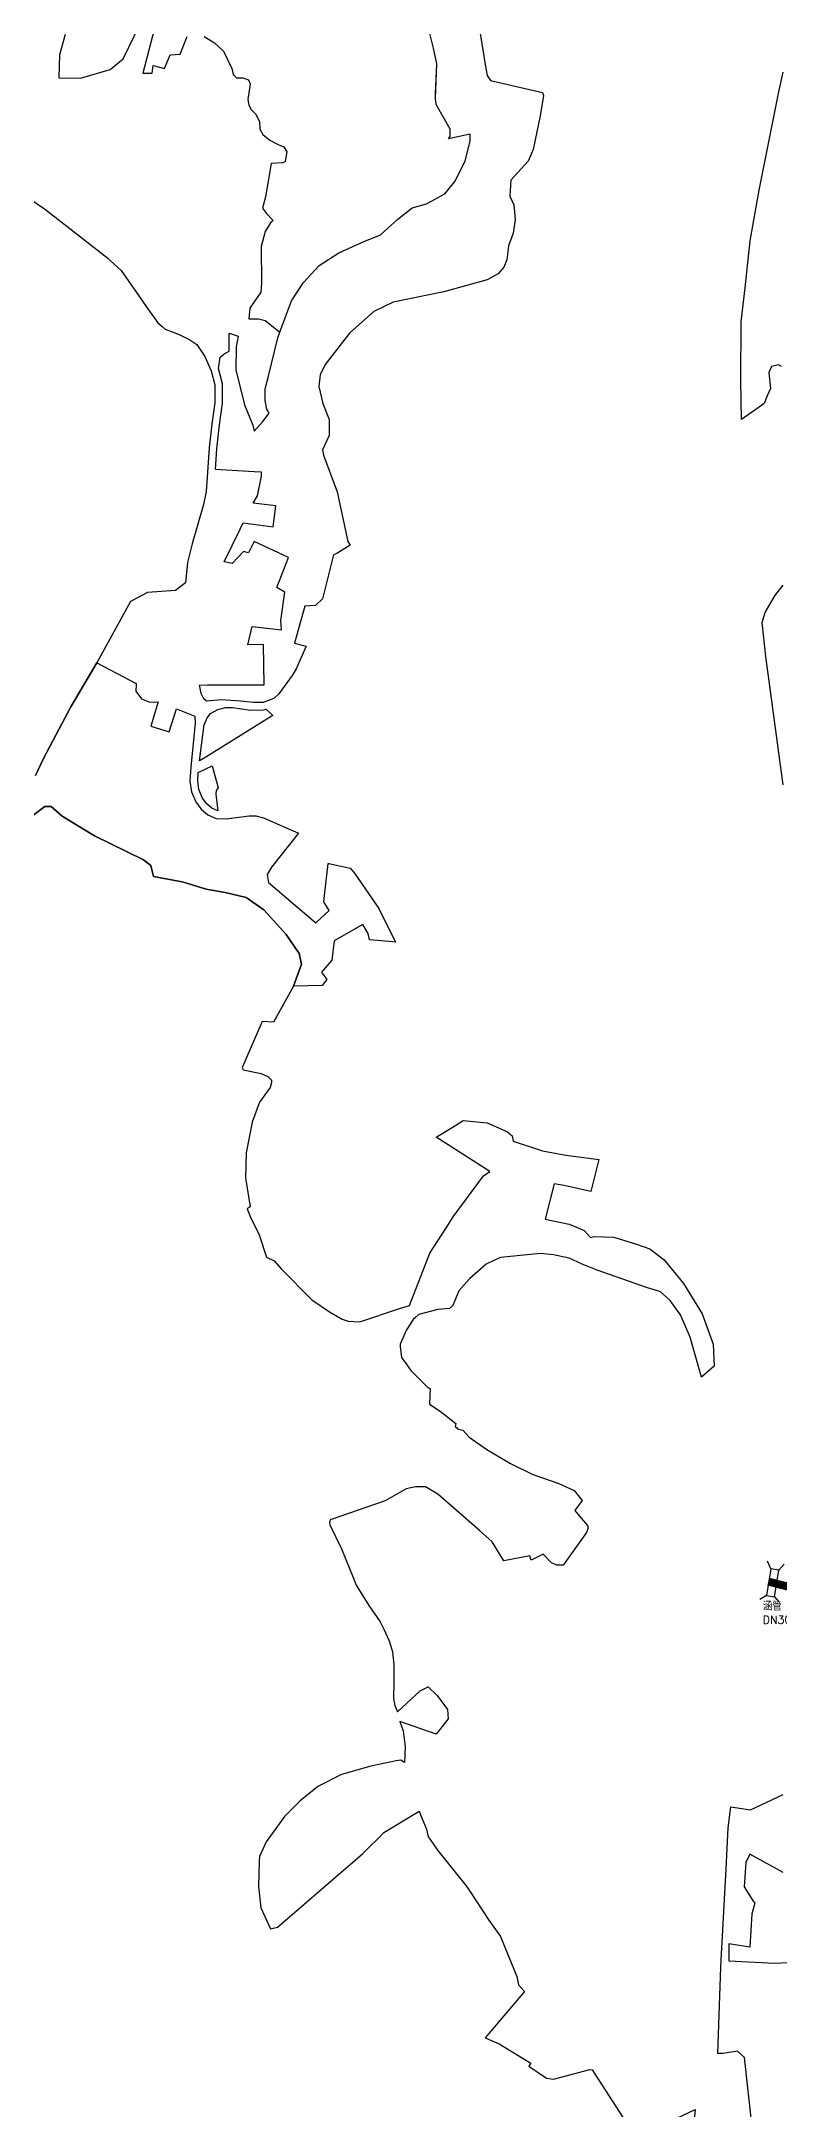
# Model space of a CAD drawing. Header units: millimetres. Extents: x 35444746 to 35449000, y 3482000 to 3488437.
# Drawn here: x 35445722 to 35445999, y 3484147 to 3484922 of the extents above; entities that cross this region are included whole.
import ezdxf

# ---------------------------------------------------------------- set-up
doc = ezdxf.new("R2010")
doc.units = ezdxf.units.MM
doc.linetypes.add('X3', pattern=[5, 4, -1])
for name, color, linetype, true_color in [('0201.02格田整理', 7, 'X3', 0x99cc00), ('0203.02旱地整理', 9, 'Continuous', 0x808080), ('0204.02水田整理', 9, 'Continuous', 0x808080), ('0301.02生产道路工程', 6, 'X3', 0xff00ff), ('0401.03涵管标注', 4, '732', 0x00ffff)]:
    doc.layers.add(name, color=color, linetype=linetype, true_color=true_color)
doc.styles.add('FS', font='rs.shx', dxfattribs={"bigfont": 'fs.shx'})
doc.linetypes.add('732', pattern='A,9,-0.5,[162,AAA.SHX,S=1,R=0,X=0,Y=0],-0.5', length=10)

msp = doc.modelspace()

# ---------------------------------------------------------------- linework, layer by layer
at = {"layer": '0201.02格田整理', "color": 2, "linetype": 'ByBlock'}
for points in [[(35445730.685882, 3484924.596641), (35445728.607079, 3484916.993143), (35445728.326958, 3484908.368689), (35445736.457201, 3484908.299346), (35445747.571405, 3484911.514706), (35445752.478086, 3484915.557374), (35445758.829889, 3484928.651631)], [(35445764.355706, 3484927.401529), (35445759.77259, 3484910.099439), (35445763.363194, 3484910.068702), (35445763.691175, 3484913.034327), (35445767.985121, 3484911.879925), (35445770.083882, 3484916.986702), (35445773.875616, 3484917.252605), (35445776.505363, 3484923.905359)], [(35445782.79859, 3484923.826513), (35445786.766035, 3484921.523315), (35445790.140312, 3484918.405746), (35445793.196851, 3484911.904942), (35445793.715685, 3484909.625107), (35445794.905341, 3484908.420451), (35445797.297722, 3484908.400034), (35445799.48693, 3484907.684644), (35445800.07686, 3484906.186694), (35445799.246732, 3484900.221944), (35445799.634574, 3484898.228122), (35445800.323644, 3484896.629952), (35445802.122278, 3484894.885365), (35445803.615006, 3484892.050342), (35445803.698853, 3484889.165255), (35445804.883472, 3484887.166439), (35445807.462302, 3484885.05706), (35445810.541982, 3484883.441145), (35445812.728846, 3484882.528656), (35445813.814392, 3484880.630622), (35445813.196512, 3484876.956195), (35445812.297162, 3484876.466052), (35445808.011635, 3484876.201358), (35445808.011635, 3484876.201358), (35445805.851498, 3484863.786187), (35445804.732224, 3484859.517928), (35445806.196441, 3484857.508374), (35445808.666357, 3484854.917109), (35445807.763269, 3484853.969701), (35445805.756317, 3484850.708169), (35445804.234131, 3484845.159267), (35445804.358085, 3484831.45695), (35445804.041264, 3484828.083404), (35445799.930615, 3484822.054455), (35445799.549899, 3484818.02034), (35445803.259906, 3484817.993365), (35445805.66147, 3484817.445951), (35445805.66147, 3484817.445951), (35445811.262091, 3484812.974925), (35445815.589101, 3484824.748917), (35445820.043383, 3484831.660512), (35445825.997109, 3484837.982773), (35445825.997109, 3484837.982773), (35445825.997109, 3484837.982773), (35445825.997109, 3484837.982773), (35445825.997109, 3484837.982773), (35445825.997109, 3484837.982773), (35445825.997109, 3484837.982773), (35445825.997109, 3484837.982773), (35445825.997109, 3484837.982773), (35445825.997109, 3484837.982773), (35445825.997109, 3484837.982773), (35445825.997109, 3484837.982773), (35445833.326927, 3484842.79075), (35445842.502365, 3484846.891199), (35445848.943539, 3484849.460515), (35445855.484327, 3484855.407881), (35445860.910336, 3484859.692451), (35445866.191181, 3484861.200966), (35445873.143642, 3484864.924021), (35445877.042989, 3484869.628791), (35445880.810086, 3484877.247828), (35445882.632238, 3484884.595951), (35445882.572919, 3484887.203876), (35445882.572919, 3484887.203876), (35445874.538048, 3484885.455877), (35445875.15797, 3484886.525297), (35445875.163965, 3484889.164268), (35445869.911654, 3484898.405262), (35445869.638615, 3484900.629692), (35445870.093671, 3484913.610407), (35445868.855029, 3484919.454225), (35445867.406386, 3484925.525928)]]:
    msp.add_lwpolyline(points, dxfattribs=at)
at = {"layer": '0203.02旱地整理', "color": 41}
for points in [[(35445886.429, 3484925.048), (35445888.48, 3484911.872), (35445889.029, 3484909.237), (35445890.265, 3484907.402), (35445909.749, 3484902.891), (35445910.162, 3484901.782), (35445908.898, 3484894.175), (35445906.237, 3484881.453), (35445904.426, 3484877.17), (35445897.898, 3484869.996), (35445897.568, 3484863.967), (35445899.069, 3484860.752), (35445899.466, 3484855.211), (35445898.763, 3484850.099), (35445897.073, 3484845.406), (35445896.337, 3484840.106), (35445895.277, 3484837.346), (35445893.182, 3484834.939), (35445888.97, 3484832.71), (35445872.797, 3484828.186), (35445853.77, 3484824.238), (35445846.509, 3484820.78), (35445837.328, 3484812.653), (35445828.232, 3484800.95), (35445826.354, 3484797.04), (35445825.856, 3484792.659), (35445827.405, 3484786.289), (35445829.777, 3484780.275), (35445829.777, 3484774.276), (35445827.197, 3484768.877), (35445827.575, 3484766.885), (35445832.753, 3484753.165), (35445836.718, 3484734.539), (35445837.586, 3484733.195), (35445832.59, 3484730.069), (35445831.343, 3484729.597), (35445827.24, 3484713.114), (35445824.593, 3484710.52), (35445820.59, 3484710.264), (35445816.773, 3484696.494), (35445821.059, 3484695.31), (35445817.306, 3484686.809), (35445815.824, 3484684.352), (35445810.906, 3484677.434), (35445808.932, 3484675.699), (35445805.026, 3484674.206), (35445801.35, 3484674.168), (35445796.486, 3484674.666), (35445789.356, 3484675.166), (35445783.772, 3484674.716), (35445782.773, 3484675.522), (35445781.697, 3484677.519), (35445781.181, 3484680.255), (35445781.111, 3484680.657), (35445784.088, 3484680.789), (35445805.363, 3484680.818), (35445805.118, 3484695.899), (35445799.169, 3484695.817), (35445800.792, 3484702.628), (35445811.79, 3484701.446), (35445811.553, 3484704.992), (35445813.091, 3484715.512), (35445810.134, 3484717.286), (35445814.51, 3484728.516), (35445801.59, 3484734.603), (35445799.409, 3484730.284), (35445797.548, 3484730.763), (35445793.38, 3484726.347), (35445790.383, 3484726.954), (35445796.287, 3484739.233), (35445797.405, 3484741.557), (35445808.698, 3484740.048), (35445809.663, 3484747.977), (35445801.234, 3484748.89), (35445802.788, 3484751.714), (35445804.341, 3484759.089), (35445804.388, 3484760.569), (35445801.625, 3484760.731), (35445787.031, 3484761.589), (35445787.549, 3484769.345), (35445788.567, 3484778.351), (35445789.685, 3484786.358), (35445789.759, 3484793.706), (35445788.232, 3484799.454), (35445788.794, 3484803.658), (35445790.27, 3484804.81), (35445792.213, 3484805.934), (35445792.213, 3484812.623), (35445795.626, 3484811.547), (35445794.825, 3484807.503), (35445794.754, 3484798.923), (35445797.953, 3484785.791), (35445801.079, 3484778.114), (35445801.623, 3484775.86), (35445804.831, 3484779.494), (35445807.266, 3484782.701), (35445806.344, 3484784.196), (35445805.677, 3484787.441), (35445805.713, 3484791.838), (35445806.904, 3484795.996), (35445810.499, 3484810.898), (35445811.262, 3484812.975), (35445815.589, 3484824.749), (35445820.043, 3484831.66), (35445825.997, 3484837.983), (35445833.327, 3484842.791), (35445842.502, 3484846.891), (35445848.944, 3484849.46), (35445855.484, 3484855.408), (35445860.91, 3484859.692), (35445866.191, 3484861.201), (35445873.144, 3484864.924), (35445877.043, 3484869.629), (35445880.81, 3484877.248), (35445882.632, 3484884.596), (35445882.573, 3484887.204), (35445874.538, 3484885.456), (35445875.158, 3484886.525), (35445875.164, 3484889.164), (35445869.912, 3484898.405), (35445869.639, 3484900.63), (35445869.643, 3484902.575), (35445870.094, 3484913.61), (35445868.855, 3484919.454), (35445867.406, 3484925.526)], [(35445886.429, 3484925.048), (35445888.48, 3484911.872), (35445889.029, 3484909.237), (35445890.265, 3484907.402), (35445909.749, 3484902.891), (35445910.162, 3484901.782), (35445908.898, 3484894.175), (35445906.237, 3484881.453), (35445904.426, 3484877.17), (35445897.898, 3484869.996), (35445897.568, 3484863.967), (35445899.069, 3484860.752), (35445899.466, 3484855.211), (35445898.763, 3484850.099), (35445897.073, 3484845.406), (35445896.337, 3484840.106), (35445895.277, 3484837.346), (35445893.182, 3484834.939), (35445888.97, 3484832.71), (35445872.797, 3484828.186), (35445853.77, 3484824.238), (35445846.509, 3484820.78), (35445837.328, 3484812.653), (35445828.232, 3484800.95), (35445826.354, 3484797.04), (35445825.856, 3484792.659), (35445827.405, 3484786.289), (35445829.777, 3484780.275), (35445829.777, 3484774.276), (35445827.197, 3484768.877), (35445827.575, 3484766.885), (35445832.753, 3484753.165), (35445836.718, 3484734.539), (35445837.586, 3484733.195), (35445832.59, 3484730.069), (35445831.343, 3484729.597), (35445827.24, 3484713.114), (35445824.593, 3484710.52), (35445820.59, 3484710.264), (35445816.773, 3484696.494), (35445821.059, 3484695.31), (35445817.306, 3484686.809), (35445815.824, 3484684.352), (35445810.906, 3484677.434), (35445808.932, 3484675.699), (35445805.026, 3484674.206), (35445801.35, 3484674.168), (35445796.486, 3484674.666), (35445789.356, 3484675.166), (35445783.772, 3484674.716), (35445782.773, 3484675.522), (35445781.697, 3484677.519), (35445781.181, 3484680.255), (35445781.111, 3484680.657), (35445784.088, 3484680.789), (35445805.363, 3484680.818), (35445805.118, 3484695.899), (35445799.169, 3484695.817), (35445800.792, 3484702.628), (35445811.79, 3484701.446), (35445811.553, 3484704.992), (35445813.091, 3484715.512), (35445810.134, 3484717.286), (35445814.51, 3484728.516), (35445801.59, 3484734.603), (35445799.409, 3484730.284), (35445797.548, 3484730.763), (35445793.38, 3484726.347), (35445790.383, 3484726.954), (35445796.287, 3484739.233), (35445797.405, 3484741.557), (35445808.698, 3484740.048), (35445809.663, 3484747.977), (35445801.234, 3484748.89), (35445802.788, 3484751.714), (35445804.341, 3484759.089), (35445804.388, 3484760.569), (35445801.625, 3484760.731), (35445787.031, 3484761.589), (35445787.549, 3484769.345), (35445788.567, 3484778.351), (35445789.685, 3484786.358), (35445789.759, 3484793.706), (35445788.232, 3484799.454), (35445788.794, 3484803.658), (35445790.27, 3484804.81), (35445792.213, 3484805.934), (35445792.213, 3484812.623), (35445795.626, 3484811.547), (35445794.825, 3484807.503), (35445794.754, 3484798.923), (35445797.953, 3484785.791), (35445801.079, 3484778.114), (35445801.623, 3484775.86), (35445804.831, 3484779.494), (35445807.266, 3484782.701), (35445806.344, 3484784.196), (35445805.677, 3484787.441), (35445805.713, 3484791.838), (35445806.904, 3484795.996), (35445810.499, 3484810.898), (35445811.262, 3484812.975), (35445815.589, 3484824.749), (35445820.043, 3484831.66), (35445825.997, 3484837.983), (35445833.327, 3484842.791), (35445842.502, 3484846.891), (35445848.944, 3484849.46), (35445855.484, 3484855.408), (35445860.91, 3484859.692), (35445866.191, 3484861.201), (35445873.144, 3484864.924), (35445877.043, 3484869.629), (35445880.81, 3484877.248), (35445882.632, 3484884.596), (35445882.573, 3484887.204), (35445874.538, 3484885.456), (35445875.158, 3484886.525), (35445875.164, 3484889.164), (35445869.912, 3484898.405), (35445869.639, 3484900.63), (35445869.643, 3484902.575), (35445870.094, 3484913.61), (35445868.855, 3484919.454), (35445867.406, 3484925.526)], [(35445999.485, 3484800.125), (35445998.341, 3484800.813), (35445995.698, 3484800.211), (35445994.693, 3484797.919), (35445995.346, 3484791.912), (35445994.012, 3484789.143), (35445992.987, 3484786.272), (35445990.667, 3484784.658), (35445984.386, 3484780.288), (35445984.159, 3484794.687), (35445984.342, 3484816.892), (35445985.83, 3484829.595), (35445987.618, 3484847.295), (35445991.068, 3484866.275), (35445998.475, 3484903.167), (35446000, 3484910.45)], [(35445999.485, 3484800.125), (35445998.341, 3484800.813), (35445995.698, 3484800.211), (35445994.693, 3484797.919), (35445995.346, 3484791.912), (35445994.012, 3484789.143), (35445992.987, 3484786.272), (35445990.667, 3484784.658), (35445984.386, 3484780.288), (35445984.159, 3484794.687), (35445984.342, 3484816.892), (35445985.83, 3484829.595), (35445987.618, 3484847.295), (35445991.068, 3484866.275), (35445998.475, 3484903.167), (35446000, 3484910.45)], [(35446000, 3484643.375), (35445993.559, 3484691.492), (35445992.139, 3484704.201), (35445993.282, 3484707.977), (35445996.926, 3484714.166), (35446000, 3484718.185)], [(35446000, 3484643.375), (35445993.559, 3484691.492), (35445992.139, 3484704.201), (35445993.282, 3484707.977), (35445996.926, 3484714.166), (35446000, 3484718.185)], [(35445719.515, 3484646.804), (35445722.608, 3484653.202), (35445727.361, 3484662.252), (35445732.675, 3484672.368), (35445732.768, 3484672.536), (35445742.551, 3484689.05), (35445757.305, 3484681.276), (35445757.285, 3484680.929), (35445757.15, 3484678.503), (35445759.298, 3484675.622), (35445762.462, 3484674.38), (35445765.611, 3484674.403), (35445762.768, 3484665.373), (35445769.652, 3484663.2), (35445772.414, 3484671.864), (35445779.285, 3484669.131), (35445779.457, 3484666.479), (35445777.775, 3484649.943), (35445777.501, 3484644.648), (35445778.044, 3484640.729), (35445779.74, 3484636.916), (35445781.676, 3484634.252), (35445784.19, 3484632.045), (35445787.289, 3484630.754), (35445791.078, 3484630.635), (35445799.729, 3484631.721), (35445802.264, 3484631.701), (35445805.138, 3484630.988), (35445818.286, 3484625.246), (35445817.745, 3484624.567), (35445808.108, 3484612.486), (35445806.421, 3484609.661), (35445806.945, 3484606.752), (35445824.72, 3484591.613), (35445829.783, 3484596.178), (35445827.732, 3484599.418), (35445828.013, 3484601.82), (35445829.386, 3484613.818), (35445829.6, 3484613.852), (35445837.617, 3484612.037), (35445839.211, 3484610.223), (35445848.325, 3484597.005), (35445854.604, 3484584.403), (35445853.604, 3484584.486), (35445844.863, 3484585.213), (35445844.302, 3484587.597), (35445842.363, 3484590.978), (35445831.549, 3484584.791), (35445830.749, 3484577.596), (35445826.851, 3484573.1), (35445828.85, 3484570.402), (35445827.15, 3484568.103), (35445816.341, 3484567.9), (35445819.389, 3484576.061), (35445818.449, 3484580.098), (35445813.645, 3484587.224), (35445805.245, 3484596.461), (35445798.614, 3484601.099), (35445790.709, 3484602.967), (35445783.633, 3484604.273), (35445775.04, 3484606.841), (35445773.214, 3484607.178), (35445763.828, 3484608.912), (35445763.473, 3484610.482), (35445762.877, 3484613.118), (35445760.106, 3484615.213), (35445741.662, 3484624.177), (35445729.602, 3484631.588), (35445725.446, 3484635.217), (35445723.086, 3484635.225), (35445718.013, 3484631.476)], [(35445719.515, 3484646.804), (35445722.608, 3484653.202), (35445727.361, 3484662.252), (35445732.675, 3484672.368), (35445732.768, 3484672.536), (35445742.551, 3484689.05), (35445757.305, 3484681.276), (35445757.285, 3484680.929), (35445757.15, 3484678.503), (35445759.298, 3484675.622), (35445762.462, 3484674.38), (35445765.611, 3484674.403), (35445762.768, 3484665.373), (35445769.652, 3484663.2), (35445772.414, 3484671.864), (35445779.285, 3484669.131), (35445779.457, 3484666.479), (35445777.775, 3484649.943), (35445777.501, 3484644.648), (35445778.044, 3484640.729), (35445779.74, 3484636.916), (35445781.676, 3484634.252), (35445784.19, 3484632.045), (35445787.289, 3484630.754), (35445791.078, 3484630.635), (35445799.729, 3484631.721), (35445802.264, 3484631.701), (35445805.138, 3484630.988), (35445818.286, 3484625.246), (35445817.745, 3484624.567), (35445808.108, 3484612.486), (35445806.421, 3484609.661), (35445806.945, 3484606.752), (35445824.72, 3484591.613), (35445829.783, 3484596.178), (35445827.732, 3484599.418), (35445828.013, 3484601.82), (35445829.386, 3484613.818), (35445829.6, 3484613.852), (35445837.617, 3484612.037), (35445839.211, 3484610.223), (35445848.325, 3484597.005), (35445854.604, 3484584.403), (35445853.604, 3484584.486), (35445844.863, 3484585.213), (35445844.302, 3484587.597), (35445842.363, 3484590.978), (35445831.549, 3484584.791), (35445830.749, 3484577.596), (35445826.851, 3484573.1), (35445828.85, 3484570.402), (35445827.15, 3484568.103), (35445816.341, 3484567.9), (35445819.389, 3484576.061), (35445818.449, 3484580.098), (35445813.645, 3484587.224), (35445805.245, 3484596.461), (35445798.614, 3484601.099), (35445790.709, 3484602.967), (35445783.633, 3484604.273), (35445775.04, 3484606.841), (35445773.214, 3484607.178), (35445763.828, 3484608.912), (35445763.473, 3484610.482), (35445762.877, 3484613.118), (35445760.106, 3484615.213), (35445741.662, 3484624.177), (35445729.602, 3484631.588), (35445725.446, 3484635.217), (35445723.086, 3484635.225), (35445718.013, 3484631.476)], [(35445988.14, 3484142.379), (35445985.548, 3484166.277), (35445982.951, 3484168.567), (35445977.537, 3484167.745), (35445975.512, 3484167.677), (35445976.678, 3484200.113), (35445976.813, 3484202.685), (35445978.612, 3484236.811), (35445979.422, 3484252.329), (35445980.431, 3484260.174), (35445987.796, 3484259.058), (35446000, 3484264.806)], [(35445988.14, 3484142.379), (35445985.548, 3484166.277), (35445982.951, 3484168.567), (35445977.537, 3484167.745), (35445975.512, 3484167.677), (35445976.678, 3484200.113), (35445976.813, 3484202.685), (35445978.612, 3484236.811), (35445979.422, 3484252.329), (35445980.431, 3484260.174), (35445987.796, 3484259.058), (35446000, 3484264.806)], [(35446000, 3484235.529), (35445987.564, 3484242.422), (35445986.1, 3484239.321), (35445985.398, 3484230.194), (35445988.851, 3484224.811), (35445989.477, 3484224.031), (35445988.342, 3484220.078), (35445987.56, 3484207.619), (35445979.723, 3484208.886), (35445979.652, 3484203.622), (35445979.642, 3484202.523), (35445996.932, 3484201.532), (35446006.614, 3484202.107)], [(35446000, 3484235.529), (35445987.564, 3484242.422), (35445986.1, 3484239.321), (35445985.398, 3484230.194), (35445988.851, 3484224.811), (35445989.477, 3484224.031), (35445988.342, 3484220.078), (35445987.56, 3484207.619), (35445979.723, 3484208.886), (35445979.652, 3484203.622), (35445979.642, 3484202.523), (35445996.932, 3484201.532), (35446006.614, 3484202.107)]]:
    msp.add_lwpolyline(points, dxfattribs=at)
for points in [[(35445806.111, 3484671.719), (35445808.651, 3484669.266), (35445807.285, 3484668.551), (35445783.505, 3484653.734), (35445781.024, 3484652.28), (35445782.881, 3484665.841), (35445784.023, 3484668.453), (35445785.243, 3484670.079), (35445788.002, 3484671.59), (35445790.876, 3484672.35), (35445793.454, 3484672.35), (35445800.269, 3484671.383), (35445805.022, 3484671.476)], [(35445806.111, 3484671.719), (35445808.651, 3484669.266), (35445807.285, 3484668.551), (35445783.505, 3484653.734), (35445781.024, 3484652.28), (35445782.881, 3484665.841), (35445784.023, 3484668.453), (35445785.243, 3484670.079), (35445788.002, 3484671.59), (35445790.876, 3484672.35), (35445793.454, 3484672.35), (35445800.269, 3484671.383), (35445805.022, 3484671.476)], [(35445780.583, 3484647.969), (35445785.864, 3484650.471), (35445788.039, 3484642.232), (35445787.314, 3484641.24), (35445787.161, 3484639.866), (35445787.914, 3484633.643), (35445785.749, 3484634.544), (35445783.836, 3484636.223), (35445782.271, 3484638.377), (35445780.867, 3484641.535), (35445780.418, 3484644.774)], [(35445780.583, 3484647.969), (35445785.864, 3484650.471), (35445788.039, 3484642.232), (35445787.314, 3484641.24), (35445787.161, 3484639.866), (35445787.914, 3484633.643), (35445785.749, 3484634.544), (35445783.836, 3484636.223), (35445782.271, 3484638.377), (35445780.867, 3484641.535), (35445780.418, 3484644.774)]]:
    msp.add_lwpolyline(points, close=True, dxfattribs=at)
at = {"layer": '0204.02水田整理', "color": 51}
for points in [[(35445713.156, 3484865.838), (35445722.915, 3484859.303), (35445730.187, 3484853.621), (35445746.64, 3484840.767), (35445747.624, 3484839.879), (35445751.704, 3484836.199), (35445758.337, 3484826.668), (35445761.377, 3484822.3), (35445765.494, 3484816.534), (35445766.22, 3484815.909), (35445766.957, 3484815.276), (35445768.262, 3484814.153), (35445773.461, 3484812.167), (35445777.457, 3484810.215), (35445780.086, 3484808.426), (35445783.047, 3484803.921), (35445785.484, 3484798.481), (35445786.849, 3484793.341), (35445786.78, 3484786.574), (35445785.683, 3484778.715), (35445784.653, 3484769.606), (35445783.564, 3484753.301), (35445782.596, 3484748.432), (35445778.337, 3484733.678), (35445776.606, 3484726.626), (35445775.846, 3484719.065), (35445772.044, 3484716.186), (35445761.604, 3484715.434), (35445755.22, 3484712.099), (35445742.551, 3484689.05), (35445732.768, 3484672.536), (35445732.675, 3484672.368), (35445727.361, 3484662.252), (35445722.608, 3484653.202), (35445719.515, 3484646.804)], [(35445718.013, 3484631.476), (35445723.086, 3484635.225), (35445725.446, 3484635.217), (35445729.602, 3484631.588), (35445741.662, 3484624.177), (35445760.106, 3484615.213), (35445762.877, 3484613.118), (35445763.473, 3484610.482), (35445763.828, 3484608.912), (35445773.214, 3484607.178), (35445775.04, 3484606.841), (35445783.633, 3484604.273), (35445790.709, 3484602.967), (35445798.614, 3484601.099), (35445805.245, 3484596.461), (35445813.645, 3484587.224), (35445818.449, 3484580.098), (35445819.389, 3484576.061), (35445816.341, 3484567.9), (35445808.874, 3484554.364), (35445804.622, 3484554.637), (35445797.157, 3484537.671), (35445797.114, 3484537.188), (35445797.524, 3484536.489), (35445804.253, 3484535.138), (35445806.673, 3484533.961), (35445808.068, 3484532.573), (35445808.043, 3484531.728), (35445807.611, 3484529.927), (35445803.54, 3484524.405), (35445800.84, 3484516.928), (35445798.645, 3484505.412), (35445798.306, 3484495.982), (35445800.149, 3484485.166), (35445798.932, 3484484.415), (35445800.197, 3484481.274), (35445803.475, 3484474.579), (35445806.17, 3484466.23), (35445809.12, 3484464.907), (35445811.841, 3484461.731), (35445823.291, 3484450.226), (35445823.55, 3484449.967), (35445829.905, 3484445.748), (35445834.605, 3484443.07), (35445836.82, 3484442.218), (35445841.264, 3484442.042), (35445856.167, 3484447.061), (35445858.586, 3484447.756), (35445859.926, 3484448.142), (35445867.491, 3484467.756), (35445873.491, 3484477.062), (35445876.297, 3484481.413), (35445887.596, 3484496.8), (35445890.001, 3484498.412), (35445869.903, 3484511.214), (35445875.855, 3484514.91), (35445880.033, 3484517.505), (35445889.034, 3484516.576), (35445896.626, 3484513.268), (35445898.416, 3484511.752), (35445898.702, 3484509.779), (35445909.732, 3484506.073), (35445911.758, 3484505.706), (35445918.569, 3484504.475), (35445930.86, 3484502.846), (35445927.958, 3484490.93), (35445917.835, 3484493.167), (35445914.138, 3484493.747), (35445910.817, 3484480.561), (35445919.764, 3484478.608), (35445922.538, 3484477.462), (35445925.453, 3484476.257), (35445927.821, 3484473.581), (35445929.337, 3484474.044), (35445936.558, 3484473.776), (35445945.024, 3484471.154), (35445950.02, 3484469.358), (35445955.428, 3484465.207), (35445957.518, 3484462.635), (35445962.63, 3484456.346), (35445969.687, 3484444.99), (35445973.828, 3484433.632), (35445974.226, 3484425.37), (35445969.389, 3484421.304), (35445965.225, 3484436.271), (35445961.489, 3484444.592), (35445957.608, 3484449.998), (35445954, 3484453.324), (35445952.162, 3484453.884), (35445949.128, 3484454.808), (35445930.277, 3484461.359), (35445924.597, 3484463.63), (35445919.75, 3484465.895), (35445913.923, 3484467.194), (35445909.061, 3484467.65), (35445894.036, 3484466.104), (35445891.818, 3484465.102), (35445888.594, 3484463.645), (35445882.433, 3484458.134), (35445878.364, 3484453.578), (35445876.095, 3484448.174), (35445874.835, 3484447.072), (35445870.523, 3484446.69), (35445863.418, 3484444.802), (35445862.265, 3484443.772), (35445861.27, 3484442.884), (35445858.735, 3484439.01), (35445856.326, 3484433.605), (35445856.319, 3484432.77), (35445856.841, 3484428.593), (35445858.575, 3484426.286), (35445860.417, 3484423.834), (35445866.761, 3484417.384), (35445867.597, 3484417.011), (35445867.404, 3484411.2), (35445871.338, 3484408.482), (35445877.282, 3484403.939), (35445877.065, 3484402.81), (35445877.449, 3484402.369), (35445877.832, 3484401.928), (35445879.35, 3484401.585), (35445879.908, 3484401.447), (35445882.276, 3484398.801), (35445888.83, 3484394.211), (35445897.757, 3484388.93), (35445906.127, 3484384.765), (35445915.896, 3484381.441), (35445921.616, 3484378.805), (35445924.681, 3484375.047), (35445921.879, 3484371.274), (35445924.304, 3484368.423), (35445926.615, 3484365.708), (35445926.892, 3484364.732), (35445926.329, 3484363.057), (35445917.502, 3484350.758), (35445915.128, 3484350.751), (35445913.175, 3484351.722), (35445909.97, 3484354.922), (35445905.5, 3484352.709), (35445905.061, 3484354.312), (35445895.249, 3484352.377), (35445890.895, 3484359.511), (35445886.137, 3484363.847), (35445870.439, 3484377.454), (35445865.883, 3484380.188), (35445862.069, 3484380.122), (35445858.567, 3484379.452), (35445850.738, 3484374.921), (35445830.802, 3484368.093), (35445830.284, 3484367.9), (35445829.893, 3484366.902), (35445829.984, 3484365.902), (35445834.406, 3484356.972), (35445838.735, 3484346.125), (35445839.887, 3484343.237), (35445844.62, 3484335.703), (35445848.865, 3484329.572), (35445850.192, 3484326.78), (35445852.168, 3484322.624), (35445852.365, 3484322.002), (35445853.531, 3484318.314), (35445853.991, 3484313.512), (35445853.939, 3484307.116), (35445853.854, 3484300.736), (35445854.365, 3484298.217), (35445854.764, 3484297.278), (35445855.398, 3484295.786), (35445863.868, 3484303.697), (35445866.905, 3484305.183), (35445870.254, 3484301.955), (35445874.082, 3484296.695), (35445874.419, 3484293.195), (35445869.85, 3484287.436), (35445856.232, 3484292.165), (35445857.543, 3484288.672), (35445858.276, 3484282.704), (35445857.986, 3484276.775), (35445856.662, 3484277.677), (35445854.888, 3484277.457), (35445845.362, 3484275.502), (35445834.387, 3484272.323), (35445825.52, 3484267.758), (35445818.844, 3484262.462), (35445812.969, 3484256.62), (35445806.083, 3484247.132), (35445803.546, 3484241.546), (35445803.497, 3484239.856), (35445803.225, 3484230.359), (35445804.035, 3484222.385), (35445807.78, 3484214.402), (35445810.3, 3484215.093), (35445812.098, 3484216.635), (35445834.986, 3484236.271), (35445838.5, 3484239.307), (35445842.408, 3484242.682), (35445844.478, 3484244.81), (35445848.071, 3484248.319), (35445850.206, 3484250.613), (35445863.48, 3484258.58), (35445864.031, 3484257.213), (35445866.206, 3484251.814), (35445866.881, 3484248.895), (35445867.583, 3484247.894), (35445870.336, 3484243.969), (35445881.178, 3484230.588), (35445882.245, 3484228.974), (35445889.666, 3484217.744), (35445894.044, 3484211.642), (35445898.152, 3484201.492), (35445900.124, 3484196.62), (35445900.797, 3484193.467), (35445902.964, 3484190.938), (35445888.31, 3484173.587), (35445893.521, 3484171.38), (35445905.39, 3484164.051), (35445904.603, 3484163.003), (35445911.206, 3484158.438), (35445913.883, 3484158.064), (35445927.551, 3484161.674), (35445928.366, 3484161.55), (35445944.84, 3484136.227), (35445967.055, 3484146.684), (35445965.257, 3484128.402)]]:
    msp.add_lwpolyline(points, dxfattribs=at)
at = {"layer": '0301.02生产道路工程', "linetype": 'Continuous', "const_width": 3, "flags": 128}
msp.add_lwpolyline([(35446003.400946, 3484342.356744), (35445994.480322, 3484344.626707)], dxfattribs=at)
at = {"layer": '0401.03涵管标注', "color": 4, "linetype": 'Continuous'}
for p, q in [((35445995.394867, 3484349.375134, 567.729678), (35445994.137954, 3484352.239578, 567.729678)), ((35445995.394867, 3484349.375134, 567.729678), (35445993.805938, 3484339.468091, 567.729678)), ((35445998.440213, 3484348.88671, 567.729678), (35445995.394867, 3484349.375134, 567.729678)), ((35445996.851285, 3484338.979667, 567.729678), (35445998.440213, 3484348.88671, 567.729678)), ((35445998.440213, 3484348.88671, 567.729678), (35446000.466551, 3484351.113718, 567.729678)), ((35445993.805938, 3484339.468091, 567.729678), (35445991.36122, 3484337.89106, 567.729678)), ((35445993.805938, 3484339.468091, 567.729678), (35445996.851285, 3484338.979667, 567.729678)), ((35445996.851285, 3484338.979667, 567.729678), (35445996.851285, 3484338.979667, 567.729678)), ((35445996.851285, 3484338.979667, 567.729678), (35445998.418377, 3484337.003895, 567.729678))]:
    msp.add_line(p, q, dxfattribs=at)

# ---------------------------------------------------------------- texts
at = {"layer": '0401.03涵管标注', "color": 0, "linetype": 'Continuous', "insert": (35445992.413574, 3484336.817667, -567.729678), "char_height": 3, "width": 16, "attachment_point": 1, "style": 'FS'}
msp.add_mtext('涵管DN300', dxfattribs=at)

doc.saveas('drawing.dxf')
